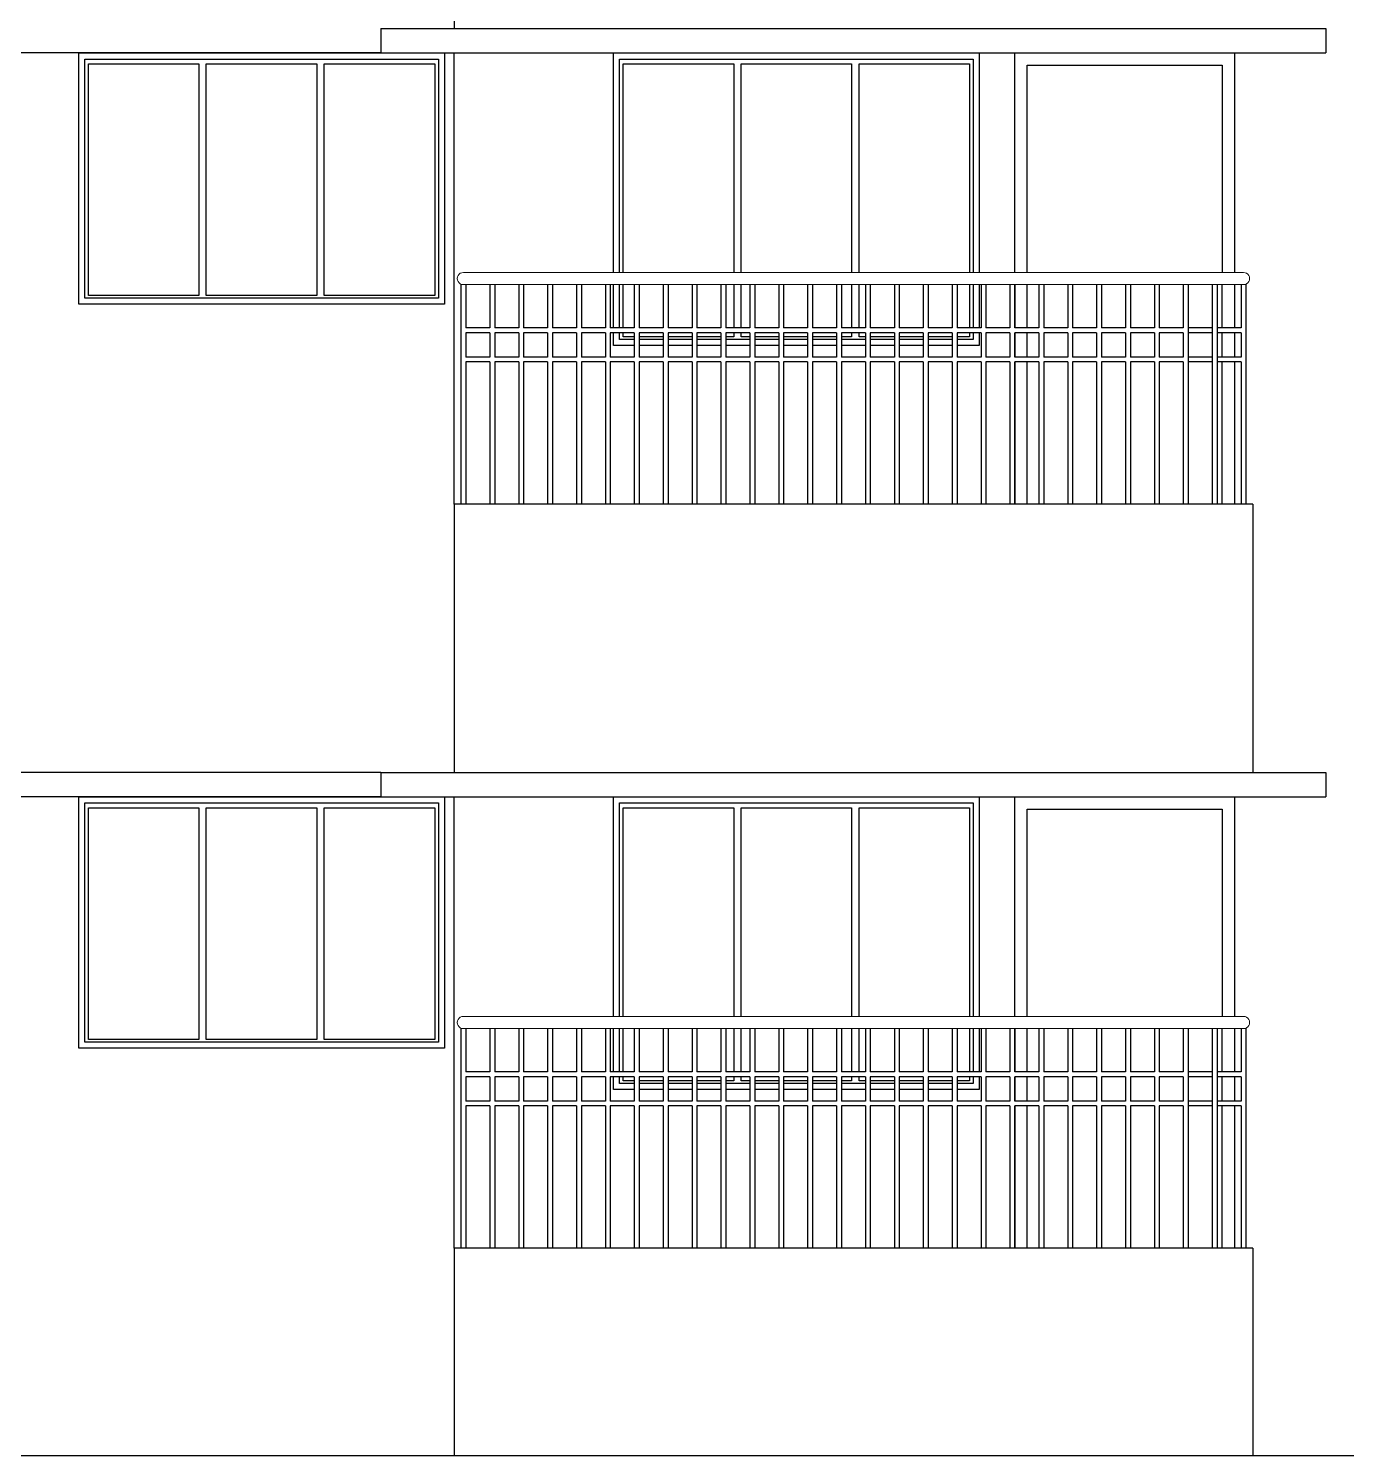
# Model space of a CAD drawing. Header units: metres. Extents: x -1441 to -394, y -133 to 518.
# Drawn here: x -1169.11 to -1163.71, y 33.94 to 39.79 of the extents above; entities that cross this region are included whole.
import ezdxf

# ---------------------------------------------------------------- set-up
doc = ezdxf.new("R2010")
doc.units = ezdxf.units.M
doc.header["$LTSCALE"] = 25.4
doc.layers.get('0').update_dxf_attribs({"linetype": 'CONTINUOUS'})
doc.layers.add('Railing', color=7, linetype='CONTINUOUS')

msp = doc.modelspace()

# ---------------------------------------------------------------- linework, layer by layer
at = {"color": 7, "linetype": 'Continuous'}
for p, q in [((-1167.3647, 40.8894), (-1167.3647, 39.7894)), ((-1167.6647, 39.7894), (-1163.7897, 39.7894)), ((-1167.6647, 39.7894), (-1167.6647, 39.6894)), ((-1167.6647, 39.7894), (-1163.7897, 39.7894)), ((-1167.6647, 39.7894), (-1167.6647, 39.6894)), ((-1163.7897, 39.7894), (-1163.7897, 39.6894)), ((-1163.7897, 39.7894), (-1163.7897, 39.6894)), ((-1167.6647, 39.6894), (-1174.4297, 39.6894)), ((-1167.6647, 39.6894), (-1163.7897, 39.6894)), ((-1167.6647, 39.6894), (-1163.7897, 39.6894)), ((-1167.3647, 37.8394), (-1167.3647, 39.6894)), ((-1164.1647, 38.7394), (-1164.1647, 38.5623)), ((-1164.1647, 38.5423), (-1164.1647, 38.4426)), ((-1164.1647, 38.4226), (-1164.1647, 37.8394)), ((-1164.0897, 37.8394), (-1167.3647, 37.8394)), ((-1167.3647, 37.8394), (-1167.3647, 36.7394)), ((-1164.0897, 37.8394), (-1164.0897, 36.7394)), ((-1167.6647, 36.7394), (-1174.4297, 36.7394)), ((-1167.6647, 36.7394), (-1163.7897, 36.7394)), ((-1167.6647, 36.7394), (-1167.6647, 36.6394)), ((-1167.6647, 36.7394), (-1163.7897, 36.7394)), ((-1167.6647, 36.7394), (-1167.6647, 36.6394)), ((-1163.7897, 36.7394), (-1163.7897, 36.6394)), ((-1163.7897, 36.7394), (-1163.7897, 36.6394)), ((-1167.6647, 36.6394), (-1174.4297, 36.6394)), ((-1167.6647, 36.6394), (-1163.7897, 36.6394)), ((-1167.6647, 36.6394), (-1163.7897, 36.6394)), ((-1167.3647, 34.7894), (-1167.3647, 36.6394)), ((-1164.1647, 35.6894), (-1164.1647, 35.5123)), ((-1164.1647, 35.4923), (-1164.1647, 35.3926)), ((-1164.1647, 35.3726), (-1164.1647, 34.7894)), ((-1164.0897, 34.7894), (-1167.3647, 34.7894)), ((-1167.3647, 34.7894), (-1167.3647, 33.9394)), ((-1164.0897, 34.7894), (-1164.0897, 33.9394))]:
    msp.add_line(p, q, dxfattribs=at)
at = {"color": 7}
msp.add_line((-1181.4933, 33.9394), (-1154.2542, 33.9394), dxfattribs=at)
at = {"color": 38, "linetype": 'Continuous'}
for points in [[(-1167.4041, 38.6594), (-1168.9041, 38.6594), (-1168.9041, 39.6894), (-1167.4041, 39.6894)], [(-1167.4291, 38.6844), (-1168.8791, 38.6844), (-1168.8791, 39.6644), (-1167.4291, 39.6644)], [(-1167.4041, 35.6094), (-1168.9041, 35.6094), (-1168.9041, 36.6394), (-1167.4041, 36.6394)], [(-1167.4291, 35.6344), (-1168.8791, 35.6344), (-1168.8791, 36.6144), (-1167.4291, 36.6144)]]:
    msp.add_lwpolyline(points, close=True, dxfattribs=at)
for points in [[(-1166.7109, 38.7894), (-1166.7109, 39.6894), (-1165.2109, 39.6894), (-1165.2109, 38.7894)], [(-1166.6859, 38.7894), (-1166.6859, 39.6644), (-1165.2359, 39.6644), (-1165.2359, 38.7894)], [(-1166.7109, 38.5623), (-1166.7109, 38.7394)], [(-1166.6859, 38.5623), (-1166.6859, 38.7394)], [(-1165.2359, 38.7394), (-1165.2359, 38.5623)], [(-1165.2109, 38.7394), (-1165.2109, 38.5623)], [(-1166.6257, 38.4894), (-1166.7109, 38.4894), (-1166.7109, 38.5423)], [(-1166.6257, 38.5144), (-1166.6859, 38.5144), (-1166.6859, 38.5423)], [(-1166.5072, 38.5144), (-1166.6057, 38.5144)], [(-1166.3887, 38.5144), (-1166.4872, 38.5144)], [(-1166.2702, 38.5144), (-1166.3687, 38.5144)], [(-1166.1517, 38.5144), (-1166.2502, 38.5144)], [(-1166.0332, 38.5144), (-1166.1317, 38.5144)], [(-1165.9147, 38.5144), (-1166.0132, 38.5144)], [(-1165.7962, 38.5144), (-1165.8947, 38.5144)], [(-1165.6777, 38.5144), (-1165.7762, 38.5144)], [(-1165.5592, 38.5144), (-1165.6577, 38.5144)], [(-1165.4407, 38.5144), (-1165.5392, 38.5144)], [(-1165.3222, 38.5144), (-1165.4207, 38.5144)], [(-1165.2109, 38.5423), (-1165.2109, 38.4894), (-1165.3022, 38.4894)], [(-1165.2359, 38.5423), (-1165.2359, 38.5144), (-1165.3022, 38.5144)], [(-1166.5072, 38.4894), (-1166.6057, 38.4894)], [(-1166.3887, 38.4894), (-1166.4872, 38.4894)], [(-1166.2702, 38.4894), (-1166.3687, 38.4894)], [(-1166.1517, 38.4894), (-1166.2502, 38.4894)], [(-1166.0332, 38.4894), (-1166.1317, 38.4894)], [(-1165.9147, 38.4894), (-1166.0132, 38.4894)], [(-1165.7962, 38.4894), (-1165.8947, 38.4894)], [(-1165.6777, 38.4894), (-1165.7762, 38.4894)], [(-1165.5592, 38.4894), (-1165.6577, 38.4894)], [(-1165.4407, 38.4894), (-1165.5392, 38.4894)], [(-1165.3222, 38.4894), (-1165.4207, 38.4894)], [(-1166.7109, 35.7394), (-1166.7109, 36.6394), (-1165.2109, 36.6394), (-1165.2109, 35.7394)], [(-1166.6859, 35.7394), (-1166.6859, 36.6144), (-1165.2359, 36.6144), (-1165.2359, 35.7394)], [(-1166.7109, 35.5123), (-1166.7109, 35.6894)], [(-1166.6859, 35.5123), (-1166.6859, 35.6894)], [(-1165.2359, 35.6894), (-1165.2359, 35.5123)], [(-1165.2109, 35.6894), (-1165.2109, 35.5123)], [(-1166.6257, 35.4394), (-1166.7109, 35.4394), (-1166.7109, 35.4923)], [(-1166.6257, 35.4644), (-1166.6859, 35.4644), (-1166.6859, 35.4923)], [(-1166.5072, 35.4644), (-1166.6057, 35.4644)], [(-1166.3887, 35.4644), (-1166.4872, 35.4644)], [(-1166.2702, 35.4644), (-1166.3687, 35.4644)], [(-1166.1517, 35.4644), (-1166.2502, 35.4644)], [(-1166.0332, 35.4644), (-1166.1317, 35.4644)], [(-1165.9147, 35.4644), (-1166.0132, 35.4644)], [(-1165.7962, 35.4644), (-1165.8947, 35.4644)], [(-1165.6777, 35.4644), (-1165.7762, 35.4644)], [(-1165.5592, 35.4644), (-1165.6577, 35.4644)], [(-1165.4407, 35.4644), (-1165.5392, 35.4644)], [(-1165.3222, 35.4644), (-1165.4207, 35.4644)], [(-1165.2109, 35.4923), (-1165.2109, 35.4394), (-1165.3022, 35.4394)], [(-1165.2359, 35.4923), (-1165.2359, 35.4644), (-1165.3022, 35.4644)], [(-1166.5072, 35.4394), (-1166.6057, 35.4394)], [(-1166.3887, 35.4394), (-1166.4872, 35.4394)], [(-1166.2702, 35.4394), (-1166.3687, 35.4394)], [(-1166.1517, 35.4394), (-1166.2502, 35.4394)], [(-1166.0332, 35.4394), (-1166.1317, 35.4394)], [(-1165.9147, 35.4394), (-1166.0132, 35.4394)], [(-1165.7962, 35.4394), (-1165.8947, 35.4394)], [(-1165.6777, 35.4394), (-1165.7762, 35.4394)], [(-1165.5592, 35.4394), (-1165.6577, 35.4394)], [(-1165.4407, 35.4394), (-1165.5392, 35.4394)], [(-1165.3222, 35.4394), (-1165.4207, 35.4394)]]:
    msp.add_lwpolyline(points, dxfattribs=at)
at = {"color": 8, "linetype": 'Continuous'}
for points in [[(-1165.0647, 38.7894), (-1165.0647, 39.6894), (-1164.1647, 39.6894), (-1164.1647, 38.7894)], [(-1165.0147, 38.7894), (-1165.0147, 39.6394), (-1164.2147, 39.6394), (-1164.2147, 38.7894)], [(-1165.0647, 38.5623), (-1165.0647, 38.7394)], [(-1165.0147, 38.5623), (-1165.0147, 38.7394)], [(-1164.2147, 38.5623), (-1164.2147, 38.7394)], [(-1165.0647, 38.4426), (-1165.0647, 38.5423)], [(-1165.0147, 38.4426), (-1165.0147, 38.5423)], [(-1164.2147, 38.4426), (-1164.2147, 38.5423)], [(-1165.0647, 37.8394), (-1165.0647, 38.4226)], [(-1165.0147, 37.8394), (-1165.0147, 38.4226)], [(-1164.2147, 37.8394), (-1164.2147, 38.4226)], [(-1165.0647, 35.7394), (-1165.0647, 36.6394), (-1164.1647, 36.6394), (-1164.1647, 35.7394)], [(-1165.0147, 35.7394), (-1165.0147, 36.5894), (-1164.2147, 36.5894), (-1164.2147, 35.7394)], [(-1165.0647, 35.5123), (-1165.0647, 35.6894)], [(-1165.0147, 35.5123), (-1165.0147, 35.6894)], [(-1164.2147, 35.5123), (-1164.2147, 35.6894)], [(-1165.0647, 35.3926), (-1165.0647, 35.4923)], [(-1165.0147, 35.3926), (-1165.0147, 35.4923)], [(-1164.2147, 35.3926), (-1164.2147, 35.4923)], [(-1165.0647, 34.7894), (-1165.0647, 35.3726)], [(-1165.0147, 34.7894), (-1165.0147, 35.3726)], [(-1164.2147, 34.7894), (-1164.2147, 35.3726)]]:
    msp.add_lwpolyline(points, dxfattribs=at)
at = {"color": 144, "linetype": 'Continuous'}
for points in [[(-1168.411, 38.6949), (-1168.864, 38.6949), (-1168.864, 39.645), (-1168.411, 39.645)], [(-1168.3808, 38.6949), (-1168.3808, 39.645), (-1167.9277, 39.645), (-1167.9277, 38.6949)], [(-1167.897, 38.6949), (-1167.897, 39.645), (-1167.444, 39.645), (-1167.444, 38.6949)], [(-1168.411, 35.6449), (-1168.864, 35.6449), (-1168.864, 36.595), (-1168.411, 36.595)], [(-1168.3808, 35.6449), (-1168.3808, 36.595), (-1167.9277, 36.595), (-1167.9277, 35.6449)], [(-1167.897, 35.6449), (-1167.897, 36.595), (-1167.444, 36.595), (-1167.444, 35.6449)]]:
    msp.add_lwpolyline(points, close=True, dxfattribs=at)
for points in [[(-1166.6708, 38.7894), (-1166.6708, 39.645), (-1166.2177, 39.645), (-1166.2177, 38.7894)], [(-1166.1875, 38.7894), (-1166.1875, 39.645), (-1165.7345, 39.645), (-1165.7345, 38.7894)], [(-1165.7038, 38.7894), (-1165.7038, 39.645), (-1165.2508, 39.645), (-1165.2508, 38.7894)], [(-1166.6708, 38.5623), (-1166.6708, 38.7394)], [(-1166.2177, 38.7394), (-1166.2177, 38.5623)], [(-1166.1875, 38.5623), (-1166.1875, 38.7394)], [(-1165.7345, 38.7394), (-1165.7345, 38.5623)], [(-1165.7038, 38.5623), (-1165.7038, 38.7394)], [(-1165.2508, 38.7394), (-1165.2508, 38.5623)], [(-1166.6257, 38.5249), (-1166.6708, 38.5249), (-1166.6708, 38.5423)], [(-1166.5072, 38.5249), (-1166.6057, 38.5249)], [(-1166.3887, 38.5249), (-1166.4872, 38.5249)], [(-1166.2702, 38.5249), (-1166.3687, 38.5249)], [(-1166.2177, 38.5423), (-1166.2177, 38.5249), (-1166.2502, 38.5249)], [(-1166.1517, 38.5249), (-1166.1875, 38.5249), (-1166.1875, 38.5423)], [(-1166.0332, 38.5249), (-1166.1317, 38.5249)], [(-1165.9147, 38.5249), (-1166.0132, 38.5249)], [(-1165.7962, 38.5249), (-1165.8947, 38.5249)], [(-1165.7345, 38.5423), (-1165.7345, 38.5249), (-1165.7762, 38.5249)], [(-1165.6777, 38.5249), (-1165.7038, 38.5249), (-1165.7038, 38.5423)], [(-1165.5592, 38.5249), (-1165.6577, 38.5249)], [(-1165.4407, 38.5249), (-1165.5392, 38.5249)], [(-1165.3222, 38.5249), (-1165.4207, 38.5249)], [(-1165.2508, 38.5423), (-1165.2508, 38.5249), (-1165.3022, 38.5249)], [(-1166.6708, 35.7394), (-1166.6708, 36.595), (-1166.2177, 36.595), (-1166.2177, 35.7394)], [(-1166.1875, 35.7394), (-1166.1875, 36.595), (-1165.7345, 36.595), (-1165.7345, 35.7394)], [(-1165.7038, 35.7394), (-1165.7038, 36.595), (-1165.2508, 36.595), (-1165.2508, 35.7394)], [(-1166.6708, 35.5123), (-1166.6708, 35.6894)], [(-1166.2177, 35.6894), (-1166.2177, 35.5123)], [(-1166.1875, 35.5123), (-1166.1875, 35.6894)], [(-1165.7345, 35.6894), (-1165.7345, 35.5123)], [(-1165.7038, 35.5123), (-1165.7038, 35.6894)], [(-1165.2508, 35.6894), (-1165.2508, 35.5123)], [(-1166.6257, 35.4749), (-1166.6708, 35.4749), (-1166.6708, 35.4923)], [(-1166.5072, 35.4749), (-1166.6057, 35.4749)], [(-1166.3887, 35.4749), (-1166.4872, 35.4749)], [(-1166.2702, 35.4749), (-1166.3687, 35.4749)], [(-1166.2177, 35.4923), (-1166.2177, 35.4749), (-1166.2502, 35.4749)], [(-1166.1517, 35.4749), (-1166.1875, 35.4749), (-1166.1875, 35.4923)], [(-1166.0332, 35.4749), (-1166.1317, 35.4749)], [(-1165.9147, 35.4749), (-1166.0132, 35.4749)], [(-1165.7962, 35.4749), (-1165.8947, 35.4749)], [(-1165.7345, 35.4923), (-1165.7345, 35.4749), (-1165.7762, 35.4749)], [(-1165.6777, 35.4749), (-1165.7038, 35.4749), (-1165.7038, 35.4923)], [(-1165.5592, 35.4749), (-1165.6577, 35.4749)], [(-1165.4407, 35.4749), (-1165.5392, 35.4749)], [(-1165.3222, 35.4749), (-1165.4207, 35.4749)], [(-1165.2508, 35.4923), (-1165.2508, 35.4749), (-1165.3022, 35.4749)]]:
    msp.add_lwpolyline(points, dxfattribs=at)
at = {"layer": 'Railing', "color": 8, "lineweight": 13}
for p, q in [((-1167.3266, 38.7894), (-1164.1272, 38.7894)), ((-1167.3266, 38.7394), (-1164.1272, 38.7394)), ((-1167.3266, 35.7394), (-1164.1272, 35.7394)), ((-1167.3266, 35.6894), (-1164.1272, 35.6894))]:
    msp.add_line(p, q, dxfattribs=at)
at = {"layer": 'Railing', "color": 8, "linetype": 'Continuous'}
for p, q in [((-1167.3366, 38.7394), (-1167.3366, 37.8394)), ((-1167.3166, 38.7394), (-1167.3166, 38.5623)), ((-1167.2181, 38.7394), (-1167.2181, 38.5623)), ((-1167.1981, 38.7394), (-1167.1981, 38.5623)), ((-1167.0996, 38.7394), (-1167.0996, 38.5623)), ((-1167.0796, 38.7394), (-1167.0796, 38.5623)), ((-1166.9812, 38.7394), (-1166.9812, 38.5623)), ((-1166.9612, 38.7394), (-1166.9612, 38.5623)), ((-1166.8627, 38.7394), (-1166.8627, 38.5623)), ((-1166.8427, 38.7394), (-1166.8427, 38.5623)), ((-1166.7442, 38.7394), (-1166.7442, 38.5623)), ((-1166.7242, 38.7394), (-1166.7242, 38.5623)), ((-1166.6257, 38.7394), (-1166.6257, 38.5623)), ((-1166.6057, 38.7394), (-1166.6057, 38.5623)), ((-1166.5072, 38.7394), (-1166.5072, 38.5623)), ((-1166.4872, 38.7394), (-1166.4872, 38.5623)), ((-1166.3887, 38.7394), (-1166.3887, 38.5623)), ((-1166.3687, 38.7394), (-1166.3687, 38.5623)), ((-1166.2702, 38.7394), (-1166.2702, 38.5623)), ((-1166.2502, 38.7394), (-1166.2502, 38.5623)), ((-1166.1517, 38.7394), (-1166.1517, 38.5623)), ((-1166.1317, 38.7394), (-1166.1317, 38.5623)), ((-1166.0332, 38.7394), (-1166.0332, 38.5623)), ((-1166.0132, 38.7394), (-1166.0132, 38.5623)), ((-1165.9147, 38.7394), (-1165.9147, 38.5623)), ((-1165.8947, 38.7394), (-1165.8947, 38.5623)), ((-1165.7962, 38.7394), (-1165.7962, 38.5623)), ((-1165.7762, 38.7394), (-1165.7762, 38.5623)), ((-1165.6777, 38.7394), (-1165.6777, 38.5623)), ((-1165.6577, 38.7394), (-1165.6577, 38.5623)), ((-1165.5592, 38.7394), (-1165.5592, 38.5623)), ((-1165.5392, 38.7394), (-1165.5392, 38.5623)), ((-1165.4407, 38.7394), (-1165.4407, 38.5623)), ((-1165.4207, 38.7394), (-1165.4207, 38.5623)), ((-1165.3222, 38.7394), (-1165.3222, 38.5623)), ((-1165.3022, 38.7394), (-1165.3022, 38.5623)), ((-1165.2037, 38.7394), (-1165.2037, 38.5623)), ((-1165.1837, 38.7394), (-1165.1837, 38.5623)), ((-1165.0852, 38.7394), (-1165.0852, 38.5623)), ((-1165.0652, 38.7394), (-1165.0652, 38.5623)), ((-1164.9667, 38.7394), (-1164.9667, 38.5623)), ((-1164.9467, 38.7394), (-1164.9467, 38.5623)), ((-1164.8482, 38.7394), (-1164.8482, 38.5623)), ((-1164.8282, 38.7394), (-1164.8282, 38.5623)), ((-1164.7297, 38.7394), (-1164.7297, 38.5623)), ((-1164.7097, 38.7394), (-1164.7097, 38.5623)), ((-1164.6112, 38.7394), (-1164.6112, 38.5623)), ((-1164.5912, 38.7394), (-1164.5912, 38.5623)), ((-1164.4927, 38.7394), (-1164.4927, 38.5623)), ((-1164.4727, 38.7394), (-1164.4727, 38.5623)), ((-1164.3742, 38.7394), (-1164.3742, 38.5623)), ((-1164.3542, 38.7394), (-1164.3542, 37.8394)), ((-1164.3542, 38.7394), (-1164.3542, 38.5623)), ((-1164.2557, 38.7394), (-1164.2557, 37.8394)), ((-1164.2557, 38.7394), (-1164.2557, 38.5623)), ((-1164.2357, 38.7394), (-1164.2357, 37.8394)), ((-1164.2357, 38.7394), (-1164.2357, 38.5623)), ((-1164.1372, 38.7394), (-1164.1372, 38.5623)), ((-1164.1172, 38.7394), (-1164.1172, 37.8394)), ((-1167.2181, 38.5623), (-1167.3166, 38.5623)), ((-1167.0996, 38.5623), (-1167.1981, 38.5623)), ((-1166.9812, 38.5623), (-1167.0796, 38.5623)), ((-1166.8627, 38.5623), (-1166.9612, 38.5623)), ((-1166.7442, 38.5623), (-1166.8427, 38.5623)), ((-1166.6257, 38.5623), (-1166.7242, 38.5623)), ((-1166.5072, 38.5623), (-1166.6057, 38.5623)), ((-1166.3887, 38.5623), (-1166.4872, 38.5623)), ((-1166.2702, 38.5623), (-1166.3687, 38.5623)), ((-1166.1517, 38.5623), (-1166.2502, 38.5623)), ((-1166.0332, 38.5623), (-1166.1317, 38.5623)), ((-1165.9147, 38.5623), (-1166.0132, 38.5623)), ((-1165.7962, 38.5623), (-1165.8947, 38.5623)), ((-1165.6777, 38.5623), (-1165.7762, 38.5623)), ((-1165.5592, 38.5623), (-1165.6577, 38.5623)), ((-1165.4407, 38.5623), (-1165.5392, 38.5623)), ((-1165.3222, 38.5623), (-1165.4207, 38.5623)), ((-1165.2037, 38.5623), (-1165.3022, 38.5623)), ((-1165.0852, 38.5623), (-1165.1837, 38.5623)), ((-1164.9667, 38.5623), (-1165.0652, 38.5623)), ((-1164.8482, 38.5623), (-1164.9467, 38.5623)), ((-1164.7297, 38.5623), (-1164.8282, 38.5623)), ((-1164.6112, 38.5623), (-1164.7097, 38.5623)), ((-1164.4927, 38.5623), (-1164.5912, 38.5623)), ((-1164.3742, 38.5623), (-1164.4727, 38.5623)), ((-1164.2557, 38.5623), (-1164.3542, 38.5623)), ((-1164.1372, 38.5623), (-1164.2357, 38.5623)), ((-1167.3166, 38.5423), (-1167.3166, 38.4426)), ((-1167.2181, 38.5423), (-1167.3166, 38.5423)), ((-1167.2181, 38.5423), (-1167.2181, 38.4426)), ((-1167.1981, 38.5423), (-1167.1981, 38.4426)), ((-1167.0996, 38.5423), (-1167.1981, 38.5423)), ((-1167.0996, 38.5423), (-1167.0996, 38.4426)), ((-1167.0796, 38.5423), (-1167.0796, 38.4426)), ((-1166.9812, 38.5423), (-1167.0796, 38.5423)), ((-1166.9812, 38.5423), (-1166.9812, 38.4426)), ((-1166.9612, 38.5423), (-1166.9612, 38.4426)), ((-1166.8627, 38.5423), (-1166.9612, 38.5423)), ((-1166.8627, 38.5423), (-1166.8627, 38.4426)), ((-1166.8427, 38.5423), (-1166.8427, 38.4426)), ((-1166.7442, 38.5423), (-1166.8427, 38.5423)), ((-1166.7442, 38.5423), (-1166.7442, 38.4426)), ((-1166.7242, 38.5423), (-1166.7242, 38.4426)), ((-1166.6257, 38.5423), (-1166.7242, 38.5423)), ((-1166.6257, 38.5423), (-1166.6257, 38.4426)), ((-1166.6057, 38.5423), (-1166.6057, 38.4426)), ((-1166.5072, 38.5423), (-1166.6057, 38.5423)), ((-1166.5072, 38.5423), (-1166.5072, 38.4426)), ((-1166.4872, 38.5423), (-1166.4872, 38.4426)), ((-1166.3887, 38.5423), (-1166.4872, 38.5423)), ((-1166.3887, 38.5423), (-1166.3887, 38.4426)), ((-1166.3687, 38.5423), (-1166.3687, 38.4426)), ((-1166.2702, 38.5423), (-1166.3687, 38.5423)), ((-1166.2702, 38.5423), (-1166.2702, 38.4426)), ((-1166.2502, 38.5423), (-1166.2502, 38.4426)), ((-1166.1517, 38.5423), (-1166.2502, 38.5423)), ((-1166.1517, 38.5423), (-1166.1517, 38.4426)), ((-1166.1317, 38.5423), (-1166.1317, 38.4426)), ((-1166.0332, 38.5423), (-1166.1317, 38.5423)), ((-1166.0332, 38.5423), (-1166.0332, 38.4426)), ((-1166.0132, 38.5423), (-1166.0132, 38.4426)), ((-1165.9147, 38.5423), (-1166.0132, 38.5423)), ((-1165.9147, 38.5423), (-1165.9147, 38.4426)), ((-1165.8947, 38.5423), (-1165.8947, 38.4426)), ((-1165.7962, 38.5423), (-1165.8947, 38.5423)), ((-1165.7962, 38.5423), (-1165.7962, 38.4426)), ((-1165.7762, 38.5423), (-1165.7762, 38.4426)), ((-1165.6777, 38.5423), (-1165.7762, 38.5423)), ((-1165.6777, 38.5423), (-1165.6777, 38.4426)), ((-1165.6577, 38.5423), (-1165.6577, 38.4426)), ((-1165.5592, 38.5423), (-1165.6577, 38.5423)), ((-1165.5592, 38.5423), (-1165.5592, 38.4426)), ((-1165.5392, 38.5423), (-1165.5392, 38.4426)), ((-1165.4407, 38.5423), (-1165.5392, 38.5423)), ((-1165.4407, 38.5423), (-1165.4407, 38.4426)), ((-1165.4207, 38.5423), (-1165.4207, 38.4426)), ((-1165.3222, 38.5423), (-1165.4207, 38.5423)), ((-1165.3222, 38.5423), (-1165.3222, 38.4426)), ((-1165.3022, 38.5423), (-1165.3022, 38.4426)), ((-1165.2037, 38.5423), (-1165.3022, 38.5423)), ((-1165.2037, 38.5423), (-1165.2037, 38.4426)), ((-1165.1837, 38.5423), (-1165.1837, 38.4426)), ((-1165.0852, 38.5423), (-1165.1837, 38.5423)), ((-1165.0852, 38.5423), (-1165.0852, 38.4426)), ((-1165.0652, 38.5423), (-1165.0652, 38.4426)), ((-1164.9667, 38.5423), (-1165.0652, 38.5423)), ((-1164.9667, 38.5423), (-1164.9667, 38.4426)), ((-1164.9467, 38.5423), (-1164.9467, 38.4426)), ((-1164.8482, 38.5423), (-1164.9467, 38.5423)), ((-1164.8482, 38.5423), (-1164.8482, 38.4426)), ((-1164.8282, 38.5423), (-1164.8282, 38.4426)), ((-1164.7297, 38.5423), (-1164.8282, 38.5423)), ((-1164.7297, 38.5423), (-1164.7297, 38.4426)), ((-1164.7097, 38.5423), (-1164.7097, 38.4426)), ((-1164.6112, 38.5423), (-1164.7097, 38.5423)), ((-1164.6112, 38.5423), (-1164.6112, 38.4426)), ((-1164.5912, 38.5423), (-1164.5912, 38.4426)), ((-1164.4927, 38.5423), (-1164.5912, 38.5423)), ((-1164.4927, 38.5423), (-1164.4927, 38.4426)), ((-1164.4727, 38.5423), (-1164.4727, 38.4426)), ((-1164.3742, 38.5423), (-1164.4727, 38.5423)), ((-1164.3742, 38.5423), (-1164.3742, 38.4426)), ((-1164.3542, 38.5423), (-1164.3542, 38.4426)), ((-1164.2557, 38.5423), (-1164.3542, 38.5423)), ((-1164.2557, 38.5423), (-1164.2557, 38.4426)), ((-1164.2357, 38.5423), (-1164.2357, 38.4426)), ((-1164.1372, 38.5423), (-1164.2357, 38.5423)), ((-1164.1372, 38.5423), (-1164.1372, 38.4426)), ((-1167.2181, 38.4426), (-1167.3166, 38.4426)), ((-1167.0996, 38.4426), (-1167.1981, 38.4426)), ((-1166.9812, 38.4426), (-1167.0796, 38.4426)), ((-1166.8627, 38.4426), (-1166.9612, 38.4426)), ((-1166.7442, 38.4426), (-1166.8427, 38.4426)), ((-1166.6257, 38.4426), (-1166.7242, 38.4426)), ((-1166.5072, 38.4426), (-1166.6057, 38.4426)), ((-1166.3887, 38.4426), (-1166.4872, 38.4426)), ((-1166.2702, 38.4426), (-1166.3687, 38.4426)), ((-1166.1517, 38.4426), (-1166.2502, 38.4426)), ((-1166.0332, 38.4426), (-1166.1317, 38.4426)), ((-1165.9147, 38.4426), (-1166.0132, 38.4426)), ((-1165.7962, 38.4426), (-1165.8947, 38.4426)), ((-1165.6777, 38.4426), (-1165.7762, 38.4426)), ((-1165.5592, 38.4426), (-1165.6577, 38.4426)), ((-1165.4407, 38.4426), (-1165.5392, 38.4426)), ((-1165.3222, 38.4426), (-1165.4207, 38.4426)), ((-1165.2037, 38.4426), (-1165.3022, 38.4426)), ((-1165.0852, 38.4426), (-1165.1837, 38.4426)), ((-1164.9667, 38.4426), (-1165.0652, 38.4426)), ((-1164.8482, 38.4426), (-1164.9467, 38.4426)), ((-1164.7297, 38.4426), (-1164.8282, 38.4426)), ((-1164.6112, 38.4426), (-1164.7097, 38.4426)), ((-1164.4927, 38.4426), (-1164.5912, 38.4426)), ((-1164.3742, 38.4426), (-1164.4727, 38.4426)), ((-1164.2557, 38.4426), (-1164.3542, 38.4426)), ((-1164.1372, 38.4426), (-1164.2357, 38.4426)), ((-1167.3166, 38.4226), (-1167.3166, 37.8394)), ((-1167.2181, 38.4226), (-1167.3166, 38.4226)), ((-1167.2181, 38.4226), (-1167.2181, 37.8394)), ((-1167.1981, 38.4226), (-1167.1981, 37.8394)), ((-1167.0996, 38.4226), (-1167.1981, 38.4226)), ((-1167.0996, 38.4226), (-1167.0996, 37.8394)), ((-1167.0796, 38.4226), (-1167.0796, 37.8394)), ((-1166.9812, 38.4226), (-1167.0796, 38.4226)), ((-1166.9812, 38.4226), (-1166.9812, 37.8394)), ((-1166.9612, 38.4226), (-1166.9612, 37.8394)), ((-1166.8627, 38.4226), (-1166.9612, 38.4226)), ((-1166.8627, 38.4226), (-1166.8627, 37.8394)), ((-1166.8427, 38.4226), (-1166.8427, 37.8394)), ((-1166.7442, 38.4226), (-1166.8427, 38.4226)), ((-1166.7442, 38.4226), (-1166.7442, 37.8394)), ((-1166.7242, 38.4226), (-1166.7242, 37.8394)), ((-1166.6257, 38.4226), (-1166.7242, 38.4226)), ((-1166.6257, 38.4226), (-1166.6257, 37.8394)), ((-1166.6057, 38.4226), (-1166.6057, 37.8394)), ((-1166.5072, 38.4226), (-1166.6057, 38.4226)), ((-1166.5072, 38.4226), (-1166.5072, 37.8394)), ((-1166.4872, 38.4226), (-1166.4872, 37.8394)), ((-1166.3887, 38.4226), (-1166.4872, 38.4226)), ((-1166.3887, 38.4226), (-1166.3887, 37.8394)), ((-1166.3687, 38.4226), (-1166.3687, 37.8394)), ((-1166.2702, 38.4226), (-1166.3687, 38.4226)), ((-1166.2702, 38.4226), (-1166.2702, 37.8394)), ((-1166.2502, 38.4226), (-1166.2502, 37.8394)), ((-1166.1517, 38.4226), (-1166.2502, 38.4226)), ((-1166.1517, 38.4226), (-1166.1517, 37.8394)), ((-1166.1317, 38.4226), (-1166.1317, 37.8394)), ((-1166.0332, 38.4226), (-1166.1317, 38.4226)), ((-1166.0332, 38.4226), (-1166.0332, 37.8394)), ((-1166.0132, 38.4226), (-1166.0132, 37.8394)), ((-1165.9147, 38.4226), (-1166.0132, 38.4226)), ((-1165.9147, 38.4226), (-1165.9147, 37.8394)), ((-1165.8947, 38.4226), (-1165.8947, 37.8394)), ((-1165.7962, 38.4226), (-1165.8947, 38.4226)), ((-1165.7962, 38.4226), (-1165.7962, 37.8394)), ((-1165.7762, 38.4226), (-1165.7762, 37.8394)), ((-1165.6777, 38.4226), (-1165.7762, 38.4226)), ((-1165.6777, 38.4226), (-1165.6777, 37.8394)), ((-1165.6577, 38.4226), (-1165.6577, 37.8394)), ((-1165.5592, 38.4226), (-1165.6577, 38.4226)), ((-1165.5592, 38.4226), (-1165.5592, 37.8394)), ((-1165.5392, 38.4226), (-1165.5392, 37.8394)), ((-1165.4407, 38.4226), (-1165.5392, 38.4226)), ((-1165.4407, 38.4226), (-1165.4407, 37.8394)), ((-1165.4207, 38.4226), (-1165.4207, 37.8394)), ((-1165.3222, 38.4226), (-1165.4207, 38.4226)), ((-1165.3222, 38.4226), (-1165.3222, 37.8394)), ((-1165.3022, 38.4226), (-1165.3022, 37.8394)), ((-1165.2037, 38.4226), (-1165.3022, 38.4226)), ((-1165.2037, 38.4226), (-1165.2037, 37.8394)), ((-1165.1837, 38.4226), (-1165.1837, 37.8394)), ((-1165.0852, 38.4226), (-1165.1837, 38.4226)), ((-1165.0852, 38.4226), (-1165.0852, 37.8394)), ((-1165.0652, 38.4226), (-1165.0652, 37.8394)), ((-1164.9667, 38.4226), (-1165.0652, 38.4226)), ((-1164.9667, 38.4226), (-1164.9667, 37.8394)), ((-1164.9467, 38.4226), (-1164.9467, 37.8394)), ((-1164.8482, 38.4226), (-1164.9467, 38.4226)), ((-1164.8482, 38.4226), (-1164.8482, 37.8394)), ((-1164.8282, 38.4226), (-1164.8282, 37.8394)), ((-1164.7297, 38.4226), (-1164.8282, 38.4226)), ((-1164.7297, 38.4226), (-1164.7297, 37.8394)), ((-1164.7097, 38.4226), (-1164.7097, 37.8394)), ((-1164.6112, 38.4226), (-1164.7097, 38.4226)), ((-1164.6112, 38.4226), (-1164.6112, 37.8394)), ((-1164.5912, 38.4226), (-1164.5912, 37.8394)), ((-1164.4927, 38.4226), (-1164.5912, 38.4226)), ((-1164.4927, 38.4226), (-1164.4927, 37.8394)), ((-1164.4727, 38.4226), (-1164.4727, 37.8394)), ((-1164.3742, 38.4226), (-1164.4727, 38.4226)), ((-1164.3742, 38.4226), (-1164.3742, 37.8394)), ((-1164.3542, 38.4226), (-1164.3542, 37.8394)), ((-1164.2557, 38.4226), (-1164.3542, 38.4226)), ((-1164.2557, 38.4226), (-1164.2557, 37.8394)), ((-1164.2357, 38.4226), (-1164.2357, 37.8394)), ((-1164.1372, 38.4226), (-1164.2357, 38.4226)), ((-1164.1372, 38.4226), (-1164.1372, 37.8394)), ((-1167.3366, 35.6894), (-1167.3366, 34.7894)), ((-1167.3166, 35.6894), (-1167.3166, 35.5123)), ((-1167.2181, 35.6894), (-1167.2181, 35.5123)), ((-1167.1981, 35.6894), (-1167.1981, 35.5123)), ((-1167.0996, 35.6894), (-1167.0996, 35.5123)), ((-1167.0796, 35.6894), (-1167.0796, 35.5123)), ((-1166.9812, 35.6894), (-1166.9812, 35.5123)), ((-1166.9612, 35.6894), (-1166.9612, 35.5123)), ((-1166.8627, 35.6894), (-1166.8627, 35.5123)), ((-1166.8427, 35.6894), (-1166.8427, 35.5123)), ((-1166.7442, 35.6894), (-1166.7442, 35.5123)), ((-1166.7242, 35.6894), (-1166.7242, 35.5123)), ((-1166.6257, 35.6894), (-1166.6257, 35.5123)), ((-1166.6057, 35.6894), (-1166.6057, 35.5123)), ((-1166.5072, 35.6894), (-1166.5072, 35.5123)), ((-1166.4872, 35.6894), (-1166.4872, 35.5123)), ((-1166.3887, 35.6894), (-1166.3887, 35.5123)), ((-1166.3687, 35.6894), (-1166.3687, 35.5123)), ((-1166.2702, 35.6894), (-1166.2702, 35.5123)), ((-1166.2502, 35.6894), (-1166.2502, 35.5123)), ((-1166.1517, 35.6894), (-1166.1517, 35.5123)), ((-1166.1317, 35.6894), (-1166.1317, 35.5123)), ((-1166.0332, 35.6894), (-1166.0332, 35.5123)), ((-1166.0132, 35.6894), (-1166.0132, 35.5123)), ((-1165.9147, 35.6894), (-1165.9147, 35.5123)), ((-1165.8947, 35.6894), (-1165.8947, 35.5123)), ((-1165.7962, 35.6894), (-1165.7962, 35.5123)), ((-1165.7762, 35.6894), (-1165.7762, 35.5123)), ((-1165.6777, 35.6894), (-1165.6777, 35.5123)), ((-1165.6577, 35.6894), (-1165.6577, 35.5123)), ((-1165.5592, 35.6894), (-1165.5592, 35.5123)), ((-1165.5392, 35.6894), (-1165.5392, 35.5123)), ((-1165.4407, 35.6894), (-1165.4407, 35.5123)), ((-1165.4207, 35.6894), (-1165.4207, 35.5123)), ((-1165.3222, 35.6894), (-1165.3222, 35.5123)), ((-1165.3022, 35.6894), (-1165.3022, 35.5123)), ((-1165.2037, 35.6894), (-1165.2037, 35.5123)), ((-1165.1837, 35.6894), (-1165.1837, 35.5123)), ((-1165.0852, 35.6894), (-1165.0852, 35.5123)), ((-1165.0652, 35.6894), (-1165.0652, 35.5123)), ((-1164.9667, 35.6894), (-1164.9667, 35.5123)), ((-1164.9467, 35.6894), (-1164.9467, 35.5123)), ((-1164.8482, 35.6894), (-1164.8482, 35.5123)), ((-1164.8282, 35.6894), (-1164.8282, 35.5123)), ((-1164.7297, 35.6894), (-1164.7297, 35.5123)), ((-1164.7097, 35.6894), (-1164.7097, 35.5123)), ((-1164.6112, 35.6894), (-1164.6112, 35.5123)), ((-1164.5912, 35.6894), (-1164.5912, 35.5123)), ((-1164.4927, 35.6894), (-1164.4927, 35.5123)), ((-1164.4727, 35.6894), (-1164.4727, 35.5123)), ((-1164.3742, 35.6894), (-1164.3742, 35.5123)), ((-1164.3542, 35.6894), (-1164.3542, 34.7894)), ((-1164.3542, 35.6894), (-1164.3542, 35.5123)), ((-1164.2557, 35.6894), (-1164.2557, 34.7894)), ((-1164.2557, 35.6894), (-1164.2557, 35.5123)), ((-1164.2357, 35.6894), (-1164.2357, 34.7894)), ((-1164.2357, 35.6894), (-1164.2357, 35.5123)), ((-1164.1372, 35.6894), (-1164.1372, 35.5123)), ((-1164.1172, 35.6894), (-1164.1172, 34.7894)), ((-1167.2181, 35.5123), (-1167.3166, 35.5123)), ((-1167.0996, 35.5123), (-1167.1981, 35.5123)), ((-1166.9812, 35.5123), (-1167.0796, 35.5123)), ((-1166.8627, 35.5123), (-1166.9612, 35.5123)), ((-1166.7442, 35.5123), (-1166.8427, 35.5123)), ((-1166.6257, 35.5123), (-1166.7242, 35.5123)), ((-1166.5072, 35.5123), (-1166.6057, 35.5123)), ((-1166.3887, 35.5123), (-1166.4872, 35.5123)), ((-1166.2702, 35.5123), (-1166.3687, 35.5123)), ((-1166.1517, 35.5123), (-1166.2502, 35.5123)), ((-1166.0332, 35.5123), (-1166.1317, 35.5123)), ((-1165.9147, 35.5123), (-1166.0132, 35.5123)), ((-1165.7962, 35.5123), (-1165.8947, 35.5123)), ((-1165.6777, 35.5123), (-1165.7762, 35.5123)), ((-1165.5592, 35.5123), (-1165.6577, 35.5123)), ((-1165.4407, 35.5123), (-1165.5392, 35.5123)), ((-1165.3222, 35.5123), (-1165.4207, 35.5123)), ((-1165.2037, 35.5123), (-1165.3022, 35.5123)), ((-1165.0852, 35.5123), (-1165.1837, 35.5123)), ((-1164.9667, 35.5123), (-1165.0652, 35.5123)), ((-1164.8482, 35.5123), (-1164.9467, 35.5123)), ((-1164.7297, 35.5123), (-1164.8282, 35.5123)), ((-1164.6112, 35.5123), (-1164.7097, 35.5123)), ((-1164.4927, 35.5123), (-1164.5912, 35.5123)), ((-1164.3742, 35.5123), (-1164.4727, 35.5123)), ((-1164.2557, 35.5123), (-1164.3542, 35.5123)), ((-1164.1372, 35.5123), (-1164.2357, 35.5123)), ((-1167.3166, 35.4923), (-1167.3166, 35.3926)), ((-1167.2181, 35.4923), (-1167.3166, 35.4923)), ((-1167.2181, 35.4923), (-1167.2181, 35.3926)), ((-1167.1981, 35.4923), (-1167.1981, 35.3926)), ((-1167.0996, 35.4923), (-1167.1981, 35.4923)), ((-1167.0996, 35.4923), (-1167.0996, 35.3926)), ((-1167.0796, 35.4923), (-1167.0796, 35.3926)), ((-1166.9812, 35.4923), (-1167.0796, 35.4923)), ((-1166.9812, 35.4923), (-1166.9812, 35.3926)), ((-1166.9612, 35.4923), (-1166.9612, 35.3926)), ((-1166.8627, 35.4923), (-1166.9612, 35.4923)), ((-1166.8627, 35.4923), (-1166.8627, 35.3926)), ((-1166.8427, 35.4923), (-1166.8427, 35.3926)), ((-1166.7442, 35.4923), (-1166.8427, 35.4923)), ((-1166.7442, 35.4923), (-1166.7442, 35.3926)), ((-1166.7242, 35.4923), (-1166.7242, 35.3926)), ((-1166.6257, 35.4923), (-1166.7242, 35.4923)), ((-1166.6257, 35.4923), (-1166.6257, 35.3926)), ((-1166.6057, 35.4923), (-1166.6057, 35.3926)), ((-1166.5072, 35.4923), (-1166.6057, 35.4923)), ((-1166.5072, 35.4923), (-1166.5072, 35.3926)), ((-1166.4872, 35.4923), (-1166.4872, 35.3926)), ((-1166.3887, 35.4923), (-1166.4872, 35.4923)), ((-1166.3887, 35.4923), (-1166.3887, 35.3926)), ((-1166.3687, 35.4923), (-1166.3687, 35.3926)), ((-1166.2702, 35.4923), (-1166.3687, 35.4923)), ((-1166.2702, 35.4923), (-1166.2702, 35.3926)), ((-1166.2502, 35.4923), (-1166.2502, 35.3926)), ((-1166.1517, 35.4923), (-1166.2502, 35.4923)), ((-1166.1517, 35.4923), (-1166.1517, 35.3926)), ((-1166.1317, 35.4923), (-1166.1317, 35.3926)), ((-1166.0332, 35.4923), (-1166.1317, 35.4923)), ((-1166.0332, 35.4923), (-1166.0332, 35.3926)), ((-1166.0132, 35.4923), (-1166.0132, 35.3926)), ((-1165.9147, 35.4923), (-1166.0132, 35.4923)), ((-1165.9147, 35.4923), (-1165.9147, 35.3926)), ((-1165.8947, 35.4923), (-1165.8947, 35.3926)), ((-1165.7962, 35.4923), (-1165.8947, 35.4923)), ((-1165.7962, 35.4923), (-1165.7962, 35.3926)), ((-1165.7762, 35.4923), (-1165.7762, 35.3926)), ((-1165.6777, 35.4923), (-1165.7762, 35.4923)), ((-1165.6777, 35.4923), (-1165.6777, 35.3926)), ((-1165.6577, 35.4923), (-1165.6577, 35.3926)), ((-1165.5592, 35.4923), (-1165.6577, 35.4923)), ((-1165.5592, 35.4923), (-1165.5592, 35.3926)), ((-1165.5392, 35.4923), (-1165.5392, 35.3926)), ((-1165.4407, 35.4923), (-1165.5392, 35.4923)), ((-1165.4407, 35.4923), (-1165.4407, 35.3926)), ((-1165.4207, 35.4923), (-1165.4207, 35.3926)), ((-1165.3222, 35.4923), (-1165.4207, 35.4923)), ((-1165.3222, 35.4923), (-1165.3222, 35.3926)), ((-1165.3022, 35.4923), (-1165.3022, 35.3926)), ((-1165.2037, 35.4923), (-1165.3022, 35.4923)), ((-1165.2037, 35.4923), (-1165.2037, 35.3926)), ((-1165.1837, 35.4923), (-1165.1837, 35.3926)), ((-1165.0852, 35.4923), (-1165.1837, 35.4923)), ((-1165.0852, 35.4923), (-1165.0852, 35.3926)), ((-1165.0652, 35.4923), (-1165.0652, 35.3926)), ((-1164.9667, 35.4923), (-1165.0652, 35.4923)), ((-1164.9667, 35.4923), (-1164.9667, 35.3926)), ((-1164.9467, 35.4923), (-1164.9467, 35.3926)), ((-1164.8482, 35.4923), (-1164.9467, 35.4923)), ((-1164.8482, 35.4923), (-1164.8482, 35.3926)), ((-1164.8282, 35.4923), (-1164.8282, 35.3926)), ((-1164.7297, 35.4923), (-1164.8282, 35.4923)), ((-1164.7297, 35.4923), (-1164.7297, 35.3926)), ((-1164.7097, 35.4923), (-1164.7097, 35.3926)), ((-1164.6112, 35.4923), (-1164.7097, 35.4923)), ((-1164.6112, 35.4923), (-1164.6112, 35.3926)), ((-1164.5912, 35.4923), (-1164.5912, 35.3926)), ((-1164.4927, 35.4923), (-1164.5912, 35.4923)), ((-1164.4927, 35.4923), (-1164.4927, 35.3926)), ((-1164.4727, 35.4923), (-1164.4727, 35.3926)), ((-1164.3742, 35.4923), (-1164.4727, 35.4923)), ((-1164.3742, 35.4923), (-1164.3742, 35.3926)), ((-1164.3542, 35.4923), (-1164.3542, 35.3926)), ((-1164.2557, 35.4923), (-1164.3542, 35.4923)), ((-1164.2557, 35.4923), (-1164.2557, 35.3926)), ((-1164.2357, 35.4923), (-1164.2357, 35.3926)), ((-1164.1372, 35.4923), (-1164.2357, 35.4923)), ((-1164.1372, 35.4923), (-1164.1372, 35.3926)), ((-1167.2181, 35.3926), (-1167.3166, 35.3926)), ((-1167.0996, 35.3926), (-1167.1981, 35.3926)), ((-1166.9812, 35.3926), (-1167.0796, 35.3926)), ((-1166.8627, 35.3926), (-1166.9612, 35.3926)), ((-1166.7442, 35.3926), (-1166.8427, 35.3926)), ((-1166.6257, 35.3926), (-1166.7242, 35.3926)), ((-1166.5072, 35.3926), (-1166.6057, 35.3926)), ((-1166.3887, 35.3926), (-1166.4872, 35.3926)), ((-1166.2702, 35.3926), (-1166.3687, 35.3926)), ((-1166.1517, 35.3926), (-1166.2502, 35.3926)), ((-1166.0332, 35.3926), (-1166.1317, 35.3926)), ((-1165.9147, 35.3926), (-1166.0132, 35.3926)), ((-1165.7962, 35.3926), (-1165.8947, 35.3926)), ((-1165.6777, 35.3926), (-1165.7762, 35.3926)), ((-1165.5592, 35.3926), (-1165.6577, 35.3926)), ((-1165.4407, 35.3926), (-1165.5392, 35.3926)), ((-1165.3222, 35.3926), (-1165.4207, 35.3926)), ((-1165.2037, 35.3926), (-1165.3022, 35.3926)), ((-1165.0852, 35.3926), (-1165.1837, 35.3926)), ((-1164.9667, 35.3926), (-1165.0652, 35.3926)), ((-1164.8482, 35.3926), (-1164.9467, 35.3926)), ((-1164.7297, 35.3926), (-1164.8282, 35.3926)), ((-1164.6112, 35.3926), (-1164.7097, 35.3926)), ((-1164.4927, 35.3926), (-1164.5912, 35.3926)), ((-1164.3742, 35.3926), (-1164.4727, 35.3926)), ((-1164.2557, 35.3926), (-1164.3542, 35.3926)), ((-1164.1372, 35.3926), (-1164.2357, 35.3926)), ((-1167.3166, 35.3726), (-1167.3166, 34.7894)), ((-1167.2181, 35.3726), (-1167.3166, 35.3726)), ((-1167.2181, 35.3726), (-1167.2181, 34.7894)), ((-1167.1981, 35.3726), (-1167.1981, 34.7894)), ((-1167.0996, 35.3726), (-1167.1981, 35.3726)), ((-1167.0996, 35.3726), (-1167.0996, 34.7894)), ((-1167.0796, 35.3726), (-1167.0796, 34.7894)), ((-1166.9812, 35.3726), (-1167.0796, 35.3726)), ((-1166.9812, 35.3726), (-1166.9812, 34.7894)), ((-1166.9612, 35.3726), (-1166.9612, 34.7894)), ((-1166.8627, 35.3726), (-1166.9612, 35.3726)), ((-1166.8627, 35.3726), (-1166.8627, 34.7894)), ((-1166.8427, 35.3726), (-1166.8427, 34.7894)), ((-1166.7442, 35.3726), (-1166.8427, 35.3726)), ((-1166.7442, 35.3726), (-1166.7442, 34.7894)), ((-1166.7242, 35.3726), (-1166.7242, 34.7894)), ((-1166.6257, 35.3726), (-1166.7242, 35.3726)), ((-1166.6257, 35.3726), (-1166.6257, 34.7894)), ((-1166.6057, 35.3726), (-1166.6057, 34.7894)), ((-1166.5072, 35.3726), (-1166.6057, 35.3726)), ((-1166.5072, 35.3726), (-1166.5072, 34.7894)), ((-1166.4872, 35.3726), (-1166.4872, 34.7894)), ((-1166.3887, 35.3726), (-1166.4872, 35.3726)), ((-1166.3887, 35.3726), (-1166.3887, 34.7894)), ((-1166.3687, 35.3726), (-1166.3687, 34.7894)), ((-1166.2702, 35.3726), (-1166.3687, 35.3726)), ((-1166.2702, 35.3726), (-1166.2702, 34.7894)), ((-1166.2502, 35.3726), (-1166.2502, 34.7894)), ((-1166.1517, 35.3726), (-1166.2502, 35.3726)), ((-1166.1517, 35.3726), (-1166.1517, 34.7894)), ((-1166.1317, 35.3726), (-1166.1317, 34.7894)), ((-1166.0332, 35.3726), (-1166.1317, 35.3726)), ((-1166.0332, 35.3726), (-1166.0332, 34.7894)), ((-1166.0132, 35.3726), (-1166.0132, 34.7894)), ((-1165.9147, 35.3726), (-1166.0132, 35.3726)), ((-1165.9147, 35.3726), (-1165.9147, 34.7894)), ((-1165.8947, 35.3726), (-1165.8947, 34.7894)), ((-1165.7962, 35.3726), (-1165.8947, 35.3726)), ((-1165.7962, 35.3726), (-1165.7962, 34.7894)), ((-1165.7762, 35.3726), (-1165.7762, 34.7894)), ((-1165.6777, 35.3726), (-1165.7762, 35.3726)), ((-1165.6777, 35.3726), (-1165.6777, 34.7894)), ((-1165.6577, 35.3726), (-1165.6577, 34.7894)), ((-1165.5592, 35.3726), (-1165.6577, 35.3726)), ((-1165.5592, 35.3726), (-1165.5592, 34.7894)), ((-1165.5392, 35.3726), (-1165.5392, 34.7894)), ((-1165.4407, 35.3726), (-1165.5392, 35.3726)), ((-1165.4407, 35.3726), (-1165.4407, 34.7894)), ((-1165.4207, 35.3726), (-1165.4207, 34.7894)), ((-1165.3222, 35.3726), (-1165.4207, 35.3726)), ((-1165.3222, 35.3726), (-1165.3222, 34.7894)), ((-1165.3022, 35.3726), (-1165.3022, 34.7894)), ((-1165.2037, 35.3726), (-1165.3022, 35.3726)), ((-1165.2037, 35.3726), (-1165.2037, 34.7894)), ((-1165.1837, 35.3726), (-1165.1837, 34.7894)), ((-1165.0852, 35.3726), (-1165.1837, 35.3726)), ((-1165.0852, 35.3726), (-1165.0852, 34.7894)), ((-1165.0652, 35.3726), (-1165.0652, 34.7894)), ((-1164.9667, 35.3726), (-1165.0652, 35.3726)), ((-1164.9667, 35.3726), (-1164.9667, 34.7894)), ((-1164.9467, 35.3726), (-1164.9467, 34.7894)), ((-1164.8482, 35.3726), (-1164.9467, 35.3726)), ((-1164.8482, 35.3726), (-1164.8482, 34.7894)), ((-1164.8282, 35.3726), (-1164.8282, 34.7894)), ((-1164.7297, 35.3726), (-1164.8282, 35.3726)), ((-1164.7297, 35.3726), (-1164.7297, 34.7894)), ((-1164.7097, 35.3726), (-1164.7097, 34.7894)), ((-1164.6112, 35.3726), (-1164.7097, 35.3726)), ((-1164.6112, 35.3726), (-1164.6112, 34.7894)), ((-1164.5912, 35.3726), (-1164.5912, 34.7894)), ((-1164.4927, 35.3726), (-1164.5912, 35.3726)), ((-1164.4927, 35.3726), (-1164.4927, 34.7894)), ((-1164.4727, 35.3726), (-1164.4727, 34.7894)), ((-1164.3742, 35.3726), (-1164.4727, 35.3726)), ((-1164.3742, 35.3726), (-1164.3742, 34.7894)), ((-1164.3542, 35.3726), (-1164.3542, 34.7894)), ((-1164.2557, 35.3726), (-1164.3542, 35.3726)), ((-1164.2557, 35.3726), (-1164.2557, 34.7894)), ((-1164.2357, 35.3726), (-1164.2357, 34.7894)), ((-1164.1372, 35.3726), (-1164.2357, 35.3726)), ((-1164.1372, 35.3726), (-1164.1372, 34.7894))]:
    msp.add_line(p, q, dxfattribs=at)
at = {"layer": 'Railing', "color": 8, "lineweight": 13}
for centre, start, end in [((-1167.3266, 38.7644), 89.9768, 270.0232), ((-1164.1272, 38.7644), 269.9768, 90.0232), ((-1167.3266, 35.7144), 89.9768, 270.0232), ((-1164.1272, 35.7144), 269.9768, 90.0232)]:
    msp.add_arc(centre, 0.025, start, end, dxfattribs=at)

doc.saveas('drawing.dxf')
